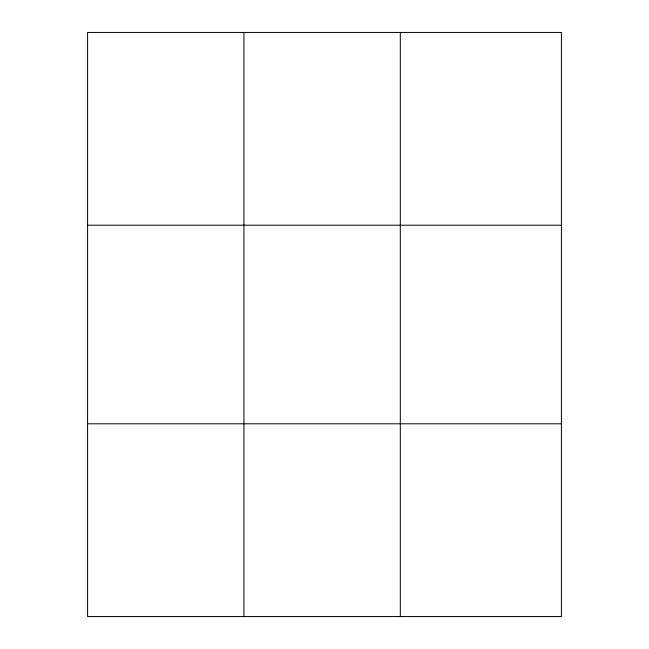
<?xml version="1.0" encoding="UTF-8"?>
<svg xmlns="http://www.w3.org/2000/svg" width="649" height="649" viewBox="0 0 649 649"><rect width="100%" height="100%" fill="white"/><g stroke="black" fill="none" stroke-linecap="round" stroke-linejoin="round"><path stroke-width="0.97" d="M243.951 616.55L243.951 32.45M400.311 616.55L400.311 32.45M87.591 225.203L561.409 225.203M87.591 423.797L561.409 423.797M561.409 32.45L561.409 616.55L87.591 616.55L87.591 32.45L561.409 32.45"/></g></svg>
